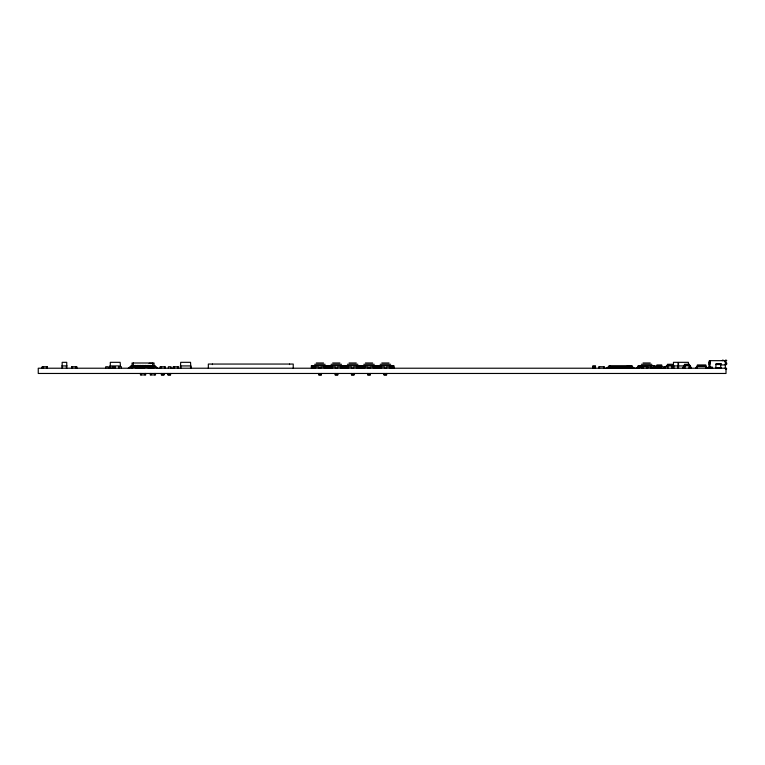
<?xml version="1.0" encoding="UTF-8"?>
<svg xmlns="http://www.w3.org/2000/svg" width="765" height="765" viewBox="0 0 765 765"><rect width="100%" height="100%" fill="white"/><g stroke="black" fill="none" stroke-linecap="round" stroke-linejoin="round"><path stroke-width="1.15" d="M709.949 361.711L709.949 362.352A1.033 0.593 0 0 0 710.331 362.782M706.822 367.64L706.181 366.091L696.915 366.1L696.341 367.64M133.225 365.622L133.397 363.002M666.162 366.072L666.965 365.278L673.582 365.68M666.65 366.091L672.961 365.775L673.554 368.175M683.212 367.659L683.719 365.335L690.04 365.278L691.407 368.223M152.713 367.774L152.713 363.002M62.156 368.223L62.156 362.323L66.746 362.323L66.746 368.223M673.458 368.223L673.458 362.323L678.039 362.323L678.039 368.223M661.725 368.223L661.725 364.943L656.925 364.943L656.925 368.223M705.779 368.223L705.779 364.943L697.384 364.943L697.384 368.223M132.058 367.774L132.058 363.002L154.052 363.002L154.052 367.774L149.299 367.774M671.89 368.223L672.387 364.293L667.462 364.293L667.96 368.223M688.949 368.223L689.447 364.293L684.522 364.293L685.019 368.223M129.428 368.223L131.685 365.479L128.271 368.223M725.344 368.692L725.344 360.669L725.985 359.866M726.75 360.478L726.339 360.994A1.941 1.941 0 0 1 725.344 361.654A0.985 0.985 0 0 1 724.359 360.669M636.786 367.889L637.465 367.238L641.558 367.238L637.627 367.563L636.949 368.223M311.393 366.913L312.703 365.928L315.486 365.928M327.764 366.913L329.074 365.928L331.876 365.928M344.145 366.913L345.455 365.928L348.238 365.928M360.516 366.913L361.826 365.928L364.609 365.928M376.896 366.913L378.206 365.928L380.989 365.928M638.125 366.913L639.435 365.928L642.218 365.928M722.954 359.923L722.246 360.669M725.574 364.599L725.574 362.639M607.008 368.223L608.969 366.913M696.246 367.726L696.016 368.223M696.255 368.223L697.001 366.578L706.191 366.588L706.908 368.223M683.116 367.726L682.562 368.223M683.135 368.223L684.034 365.766L690.059 365.785L690.833 368.223M709.174 368.309A0.985 0.985 0 0 1 708.964 367.716L708.964 361.654A0.995 0.995 0 0 1 709.949 360.669L725.344 360.669M725.344 362.639C727.276 361.654 727.305 365.584 725.344 364.599M708.964 362.801L709.949 362.801M316.299 362.983L323.509 362.983M332.679 362.983L339.88 362.983M349.05 362.983L356.261 362.983M365.431 362.983L372.632 362.983M381.802 362.983L389.012 362.983M643.03 362.983L650.24 362.983M149.108 363.337L151.728 363.337M716.03 363.815L721.414 363.815M708.964 364.111L709.949 364.111M715.935 364.14L721.079 364.14M314.664 364.293L325.144 364.293M331.044 364.293L341.525 364.293M347.415 364.293L357.896 364.293M363.796 364.293L374.276 364.293M380.167 364.293L390.647 364.293M641.395 364.293L651.876 364.293M716.222 364.532L720.898 364.532M720.716 364.915L725.344 364.915M131.657 365.622L154.454 365.622M133.722 365.775L134.363 365.775M135.367 365.775L135.998 365.775M137.002 365.775L137.643 365.775M138.637 365.775L139.278 365.775M140.272 365.775L140.913 365.775M141.917 365.775L142.548 365.775M143.552 365.775L144.193 365.775M145.187 365.775L145.828 365.775M146.823 365.775L147.463 365.775M148.467 365.775L149.099 365.775M150.103 365.775L150.743 365.775M151.738 365.775L152.378 365.775M61.831 365.928L67.071 365.928M324.331 365.928L327.114 365.928L328.424 366.913M340.702 365.928L343.485 365.928L344.795 366.913M357.073 365.928L359.866 365.928L361.176 366.913M373.454 365.928L376.237 365.928L377.547 366.913M389.825 365.928L392.608 365.928L393.918 366.913M627.329 365.88L629.939 365.88M651.053 365.928L653.846 365.928L655.156 366.913M673.133 365.928L685.545 365.928M656.705 366.091L661.945 366.091M656.705 366.578L661.945 366.578M697.078 366.751L696.427 366.751L696.427 368.223M72.312 366.913L71.824 366.913L72.312 368.061M112.264 366.913L114.884 366.913M136.007 366.913L136.505 366.913L136.007 368.223M315.486 366.913L319.082 366.913L319.082 368.223M324.331 366.913L320.726 366.913L320.726 368.223M331.876 366.913L335.472 366.913L335.472 368.223M340.702 366.913L337.107 366.913L337.107 368.223M348.238 366.913L351.833 366.913L351.833 368.223M357.073 366.913L353.478 366.913L353.478 368.223M364.609 366.913L368.204 366.913L368.204 368.223M373.454 366.913L369.849 366.913L369.849 368.223M380.989 366.913L384.585 366.913L384.585 368.223M389.825 366.913L386.229 366.913L386.229 368.223M592.865 366.913L595.486 366.913M610.996 366.913L612.21 366.913M618.56 366.913L619.774 366.913M621.084 366.913L622.299 366.913M628.648 366.913L629.863 366.913M631.89 366.913L633.86 368.223M647.745 366.913L651.053 366.913M708.964 367.057L712.272 367.076L712.636 368.319M655.835 367.238L651.713 367.563L655.643 367.563L656.322 368.223M592.865 367.401L595.486 367.401M313.028 367.563L314.664 367.563M325.115 367.563L326.751 367.563M329.438 367.563L331.073 367.563M341.525 367.563L343.16 367.563M345.78 367.563L347.415 367.563M357.867 367.563L359.502 367.563M362.151 367.563L363.796 367.563M374.238 367.563L375.873 367.563M378.532 367.563L380.167 367.563M390.609 367.563L392.254 367.563M610.996 367.563L612.21 367.563M613.52 367.563L614.735 367.563M616.045 367.563L617.25 367.563M618.56 367.563L619.774 367.563M621.084 367.563L622.299 367.563M623.609 367.563L624.814 367.563M626.124 367.563L627.338 367.563M628.648 367.563L629.863 367.563M660.31 367.563L658.34 367.563L660.31 367.726M706.917 367.726L707.147 368.223M711.919 367.716L709.949 367.716L709.949 360.669M715.801 367.716L720.965 367.716M136.801 367.774L144.757 367.774M313.028 367.889L314.664 367.889M325.115 367.889L326.751 367.889M329.438 367.889L331.073 367.889M341.525 367.889L343.16 367.889M345.78 367.889L347.415 367.889M357.867 367.889L359.502 367.889M362.151 367.889L363.796 367.889M374.238 367.889L375.873 367.889M378.532 367.889L380.167 367.889M390.609 367.889L392.254 367.889M636.815 367.889L636.126 368.223M137.002 367.927L137.643 367.927M138.637 367.927L139.278 367.927M140.272 367.927L140.913 367.927M141.917 367.927L142.548 367.927M143.552 367.927L144.193 367.927M150.103 367.927L150.743 367.927M151.738 367.927L152.378 367.927M112.264 368.061L114.884 368.061M610.996 368.061L612.21 368.061M613.52 368.061L614.735 368.061M616.045 368.061L617.25 368.061M618.56 368.061L619.774 368.061M621.084 368.061L622.299 368.061M623.609 368.061L624.814 368.061M626.124 368.061L627.338 368.061M628.648 368.061L629.863 368.061M161.396 373.626L164.016 373.626M318.785 373.626L321.405 373.626M335.185 373.626L337.805 373.626M351.451 373.626L354.071 373.626M367.716 373.626L370.337 373.626M383.992 373.626L386.612 373.626M161.396 374.774L164.016 374.774M167.946 374.774L170.566 374.774M318.785 374.774L321.405 374.774M335.185 374.774L337.805 374.774M351.451 374.774L354.071 374.774M367.716 374.774L370.337 374.774M383.992 374.774L386.612 374.774M725.344 367.716L726.75 368.883M655.806 367.238L657.116 368.223M725.574 368.988L725.985 369.495M156.682 368.223L154.415 365.479L157.839 368.223M678.536 368.223L678.536 362.323L688.357 362.323L688.519 364.13M720.793 368.319L720.659 364.762A0.985 0.985 0 0 0 719.808 364.274L716.795 364.274A0.985 0.985 0 0 0 715.944 364.762L715.81 368.319M716.681 367.716L716.681 368.367M716.633 367.716L716.633 368.367M716.25 367.716L716.317 368.367M715.887 367.716L715.944 368.367M684.187 368.223L684.187 366.751L683.528 366.751L683.528 368.223M677.714 365.928L677.714 368.223M673.783 365.928L673.783 368.223M667.491 368.223L667.491 366.751L663.418 366.751L663.418 368.223M664.871 366.751L664.871 368.223M660.31 366.091L660.31 368.223M658.34 366.091L658.34 368.223M655.156 368.223L655.156 365.603L638.125 365.603L638.125 368.223M653.846 365.928L653.846 368.223M651.388 365.928L651.388 368.223M651.053 365.603L651.053 368.223M647.592 368.223L647.592 366.751L642.351 366.751L642.351 368.223M646.941 366.751L647.429 366.913L646.941 368.223M643.011 366.751L642.514 366.913L643.011 368.223M642.218 365.603L642.218 368.223M641.883 365.928L641.883 368.223M639.435 365.928L639.435 368.223M635.17 368.223L633.611 367.994L632.55 366.751L608.318 366.751L607.247 367.994L605.698 368.223M630.915 365.708L630.915 367.889M629.863 366.751L629.863 368.223M628.648 366.751L628.648 368.223M627.338 366.751L627.338 368.223M626.124 366.751L626.124 368.223M624.814 366.751L624.814 368.223M623.609 366.751L623.609 368.223M622.299 366.751L622.299 368.223M621.084 366.751L621.084 368.223M619.774 366.751L619.774 368.223M618.56 366.751L618.56 368.223M617.25 366.751L617.25 368.223M616.045 366.751L616.045 368.223M614.735 366.751L614.735 368.223M613.52 366.751L613.52 368.223M612.21 366.751L612.21 368.223M610.996 366.751L610.996 368.223M609.954 365.708L609.954 367.889M604.178 368.223L604.178 366.751L598.938 366.751L598.938 368.223M603.528 366.751L604.015 366.913L603.528 368.223M599.597 366.751L599.1 366.913L599.597 368.223M595.486 368.223L595.486 365.766L592.865 365.766L592.942 368.223M594.663 367.401L594.663 368.223M593.678 367.401L593.678 368.223M393.918 368.223L393.918 365.603L311.393 365.603L311.393 368.223M392.608 365.928L392.608 368.223M392.254 368.223L392.254 367.238L390.609 367.238L390.609 368.223M390.14 365.928L390.14 368.223M389.825 365.603L389.825 368.223M386.612 373.463L386.612 374.936L383.992 374.936L383.992 373.463M380.989 365.603L380.989 368.223M380.654 365.928L380.654 368.223M380.167 368.223L380.167 367.238L378.532 367.238L378.532 368.223M378.206 365.928L378.206 368.223M377.547 365.603L377.547 368.223M376.896 365.603L376.896 368.223M376.237 365.928L376.237 368.223M375.873 368.223L375.873 367.238L374.238 367.238L374.238 368.223M373.769 365.928L373.769 368.223M373.454 365.603L373.454 368.223M370.337 373.463L370.337 374.936L367.716 374.936L367.716 373.463M364.609 365.603L364.609 368.223M364.283 365.928L364.283 368.223M363.796 368.223L363.796 367.238L362.151 367.238L362.151 368.223M361.826 365.928L361.826 368.223M361.176 365.603L361.176 368.223M360.516 365.603L360.516 368.223M359.866 365.928L359.866 368.223M359.502 368.223L359.502 367.238L357.867 367.238L357.867 368.223M357.389 365.928L357.389 368.223M357.073 365.603L357.073 368.223M354.071 373.463L354.071 374.936L351.451 374.936L351.451 373.463M348.238 365.603L348.238 368.223M347.903 365.928L347.903 368.223M347.415 368.223L347.415 367.238L345.78 367.238L345.78 368.223M345.455 365.928L345.455 368.223M344.795 365.603L344.795 368.223M344.145 365.603L344.145 368.223M343.485 365.928L343.485 368.223M343.16 368.223L343.16 367.238L341.525 367.238L341.525 368.223M341.027 365.928L341.027 368.223M340.702 365.603L340.702 368.223M337.805 373.463L337.805 374.936L335.185 374.936L335.185 373.463M331.876 365.603L331.876 368.223M331.551 365.928L331.551 368.223M331.073 368.223L331.073 367.238L329.438 367.238L329.438 368.223M329.074 365.928L329.074 368.223M328.424 365.603L328.424 368.223M327.764 365.603L327.764 368.223M327.114 365.928L327.114 368.223M326.751 368.223L326.751 367.238L325.115 367.238L325.115 368.223M324.637 365.928L324.637 368.223M324.331 365.603L324.331 368.223M321.405 373.463L321.405 374.936L318.785 374.936L318.785 373.463M315.486 365.603L315.486 368.223M315.161 365.928L315.161 368.223M314.664 368.223L314.664 367.238L313.028 367.238L313.028 368.223M312.703 365.928L312.703 368.223M293.234 368.223L293.234 364.054L208.338 364.054L208.338 368.223M289.524 364.054L289.524 364.58M212.421 364.054L212.421 364.58M190.868 368.223L190.542 362.323L180.712 362.323L180.387 368.223M190.542 365.928L190.542 368.223L190.868 365.928L180.387 365.928L180.712 368.223L180.712 365.928M178.427 368.223L178.427 366.751L173.186 366.751L173.186 368.223M177.767 366.751L177.767 368.223M173.837 366.751L173.837 368.223M170.997 368.223L170.997 366.751L168.377 366.751L168.377 368.223M170.566 373.463L170.566 374.936L167.946 374.936L167.946 373.463M165.326 368.223L165.326 366.751L160.086 366.751L160.086 368.223M164.666 366.751L164.666 368.223M164.016 373.463L164.016 374.936L161.396 374.936L161.396 373.463M160.736 366.751L160.736 368.223M155.496 373.463L155.496 374.936L150.256 374.936L150.256 373.463M154.846 373.463L154.846 374.936M152.378 368.223L152.378 365.479L151.738 365.479L151.738 368.223M150.915 373.463L150.915 374.936M150.743 368.223L150.743 365.479L150.103 365.479L150.103 368.223M149.099 368.223L149.099 365.479L148.467 365.479L148.467 367.114M148.946 368.223L148.946 366.751L143.705 366.751L143.705 368.223M148.295 366.751L148.783 366.913L148.295 368.223M147.463 367.114L147.463 365.479L146.823 365.479L146.823 367.114M145.828 367.114L145.828 365.479L145.187 365.479L145.187 367.114M145.675 373.463L145.675 374.936L140.435 374.936L140.435 373.463M145.015 373.463L145.513 373.626L145.015 374.936M144.365 366.751L143.868 366.913L144.365 368.223M144.193 368.223L144.193 365.479L143.552 365.479L143.552 368.223M142.548 368.223L142.548 365.479L141.917 365.479L141.917 368.223M141.085 373.463L140.597 373.626L141.085 374.936M140.913 368.223L140.913 365.479L140.272 365.479L140.272 368.223M139.278 368.223L139.278 365.479L138.637 365.479L138.637 368.223M137.643 368.223L137.643 365.479L137.002 365.479L137.002 368.223M136.667 368.223L136.667 366.751L131.427 366.751L131.427 368.223M135.998 367.114L135.998 365.479L135.367 365.479L135.367 367.114M134.363 367.114L134.363 365.479L133.722 365.479L133.722 367.114M132.077 366.751L131.59 366.913L132.077 368.223M121.434 368.223L121.434 366.751L118.814 366.751L118.814 368.223M114.884 368.223L114.884 366.751L112.264 366.751L112.264 368.223M110.303 365.928L110.303 368.223L110.303 362.323L120.124 362.323L120.459 365.928L109.978 365.928L109.978 368.223M108.334 368.223L108.334 366.751L105.713 366.751L105.713 368.223M76.892 368.223L76.892 366.751L71.652 366.751L71.652 368.223M76.242 366.751L76.242 368.223M72.312 366.751L72.312 368.223M66.412 365.928L66.412 368.223M62.481 365.928L62.481 368.223M47.42 368.223L47.42 366.751L42.18 366.751L42.18 368.223M47.258 366.913L47.258 368.061M46.761 366.751L46.761 368.223M42.83 366.751L42.83 368.223M42.343 366.913L42.343 368.061M710.331 361.979A1.033 0.593 0 0 1 709.949 361.549M631.89 365.708L608.969 365.708L608.969 367.889L631.89 367.889L631.89 365.708M726.014 368.223L38.25 368.223L38.25 373.463L726.014 373.463L726.014 368.223"/></g></svg>
